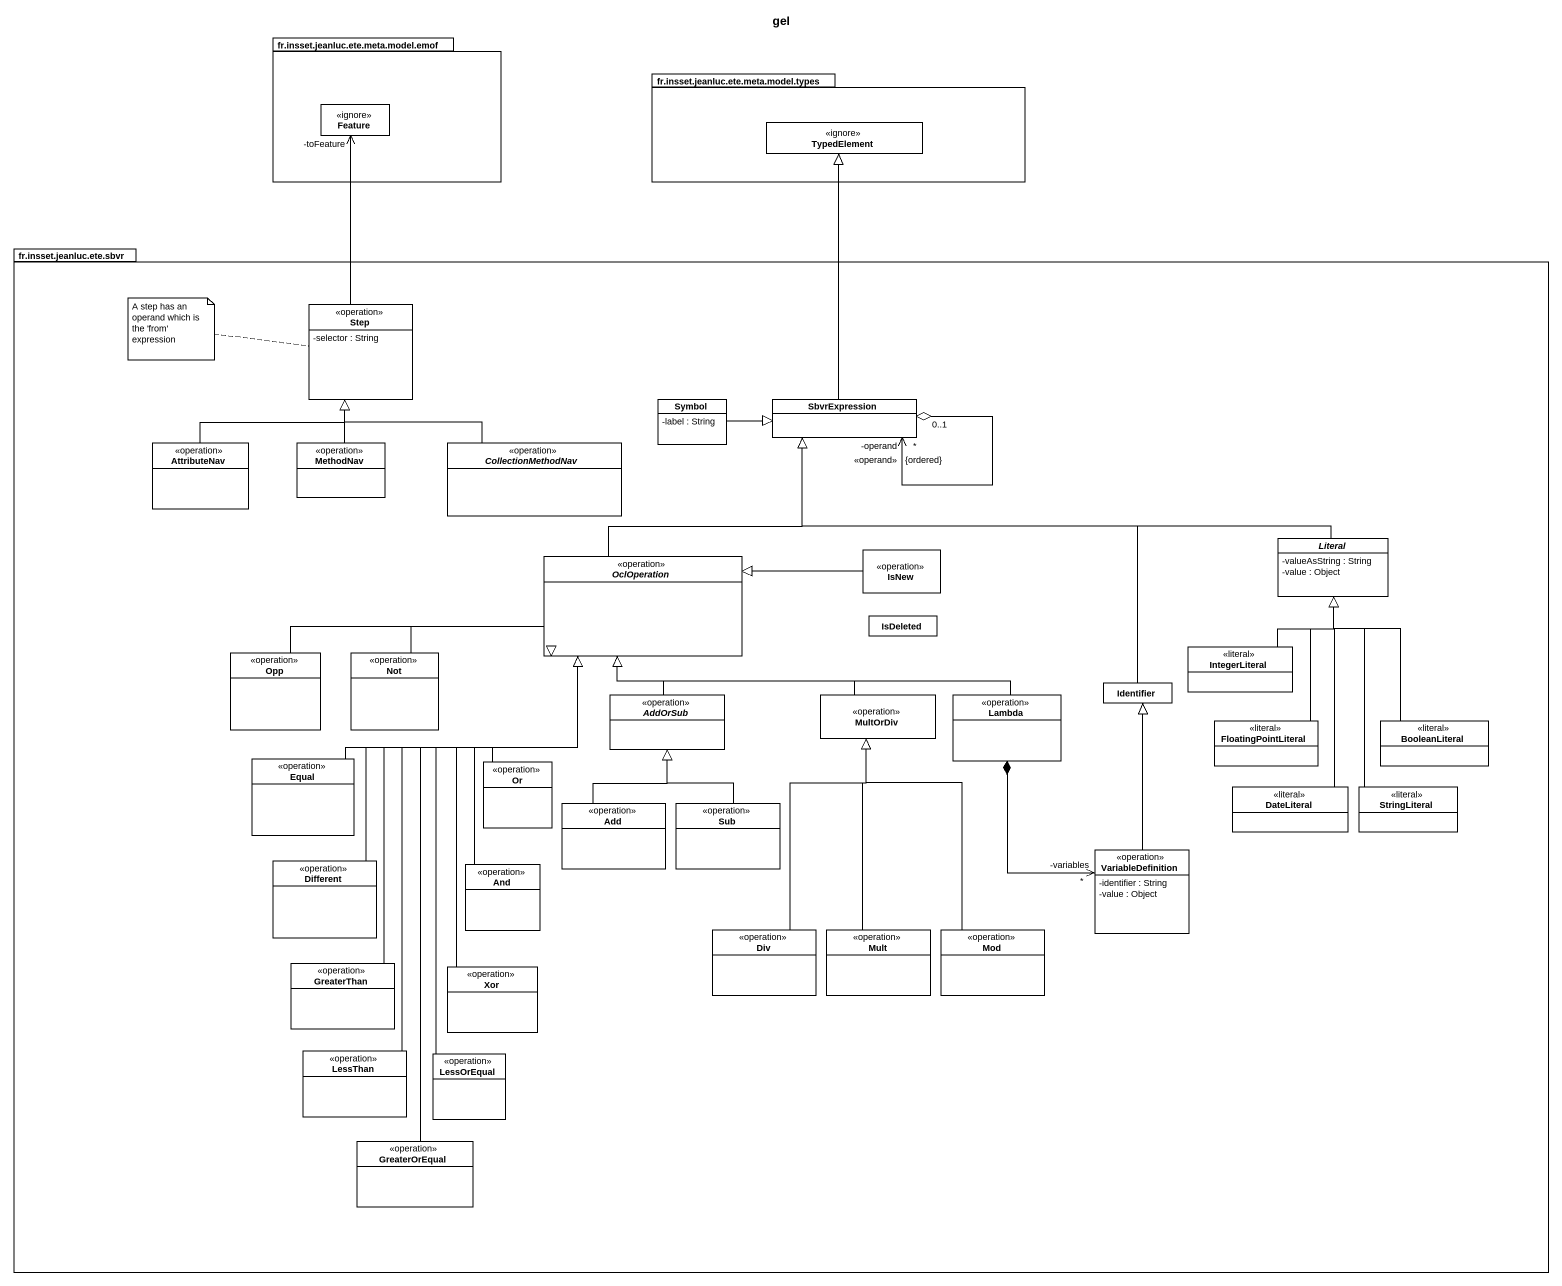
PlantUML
@startuml
title gel
hide circle
hide empty members
skinparam classAttributeIconSize 0
package "fr.insset.jeanluc.ete.meta.model.emof" as fr_insset_jeanluc_ete_meta {
  class Feature <<ignore>>
}
package "fr.insset.jeanluc.ete.meta.model.types" as fr_insset_jeanluc_ete_meta_2 {
  class TypedElement <<ignore>>
}
package "fr.insset.jeanluc.ete.sbvr" as fr_insset_jeanluc_ete_sbvr {
  class Step <<operation>> {
    -selector : String
  }
  class Symbol {
    -label : String
  }
  class SbvrExpression
  class AttributeNav <<operation>>
  class MethodNav <<operation>>
  abstract class CollectionMethodNav <<operation>>
  abstract class OclOperation <<operation>>
  class IsNew <<operation>>
  abstract class Literal {
    -valueAsString : String
    -value : Object
  }
  class IsDeleted
  class Opp <<operation>>
  class Not <<operation>>
  class IntegerLiteral <<literal>>
  abstract class AddOrSub <<operation>>
  class MultOrDiv <<operation>>
  class Lambda <<operation>>
  class Identifier
  class FloatingPointLiteral <<literal>>
  class BooleanLiteral <<literal>>
  class Equal <<operation>>
  class Or <<operation>>
  class DateLiteral <<literal>>
  class StringLiteral <<literal>>
  class Add <<operation>>
  class Sub <<operation>>
  class Different <<operation>>
  class And <<operation>>
  class VariableDefinition <<operation>> {
    -identifier : String
    -value : Object
  }
  class Div <<operation>>
  class Mult <<operation>>
  class Mod <<operation>>
  class GreaterThan <<operation>>
  class Xor <<operation>>
  class LessThan <<operation>>
  class LessOrEqual <<operation>>
  class GreaterOrEqual <<operation>>
}
Step -up-> "-toFeature" Feature
Symbol -right-|> SbvrExpression
SbvrExpression -up-|> TypedElement
SbvrExpression "0..1" o--> "-operand\n*\n<<operand>>\n{ordered}" SbvrExpression
AttributeNav -up-|> Step
MethodNav -up-|> Step
CollectionMethodNav -up-|> Step
OclOperation -up-|> SbvrExpression
IsNew -left-|> OclOperation
Literal -left-|> SbvrExpression
Opp -right-|> OclOperation
Not -right-|> OclOperation
IntegerLiteral -up-|> Literal
AddOrSub -up-|> OclOperation
MultOrDiv -left-|> OclOperation
Lambda -left-|> OclOperation
Lambda *--> "-variables\n*" VariableDefinition
Identifier -up-|> SbvrExpression
FloatingPointLiteral -up-|> Literal
BooleanLiteral -up-|> Literal
Equal -right-|> OclOperation
Or -up-|> OclOperation
DateLiteral -up-|> Literal
StringLiteral -up-|> Literal
Add -up-|> AddOrSub
Sub -up-|> AddOrSub
Different -up-|> OclOperation
And -up-|> OclOperation
VariableDefinition -up-|> Identifier
Div -up-|> MultOrDiv
Mult -up-|> MultOrDiv
Mod -up-|> MultOrDiv
GreaterThan -up-|> OclOperation
Xor -up-|> OclOperation
LessThan -up-|> OclOperation
LessOrEqual -up-|> OclOperation
GreaterOrEqual -up-|> OclOperation
note left of Step : A step has an operand which is the 'from' expression
@enduml
